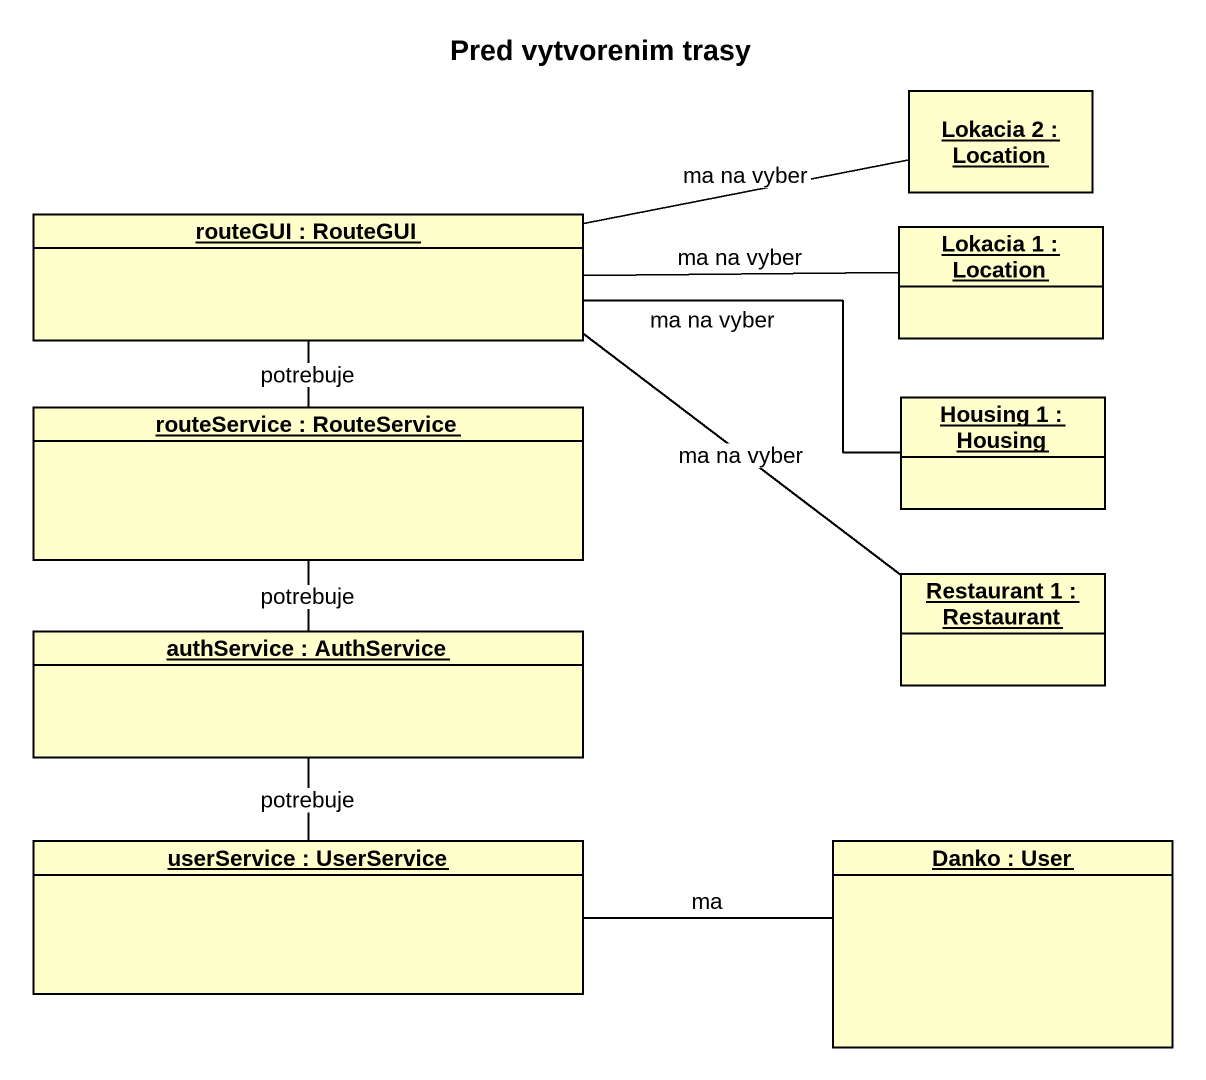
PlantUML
@startuml
title Pred vytvorenim trasy
hide circle
hide empty members
object "Lokacia 2 : Location" as Lokacia_2
object "routeGUI : RouteGUI" as routeGUI
object "Lokacia 1 : Location" as Lokacia_1
object "routeService : RouteService" as routeService
object "Housing 1 : Housing" as Housing_1
object "Restaurant 1 : Restaurant" as Restaurant_1
object "authService : AuthService" as authService
object "userService : UserService" as userService
object "Danko : User" as Danko
routeGUI -right- Lokacia_2 : ma na vyber
routeGUI -right- Lokacia_1 : ma na vyber
routeGUI -- routeService : potrebuje
routeGUI -right- Housing_1 : ma na vyber
routeService -- authService : potrebuje
Restaurant_1 -left- routeGUI : ma na vyber
authService -- userService : potrebuje
userService -right- Danko : ma
@enduml
